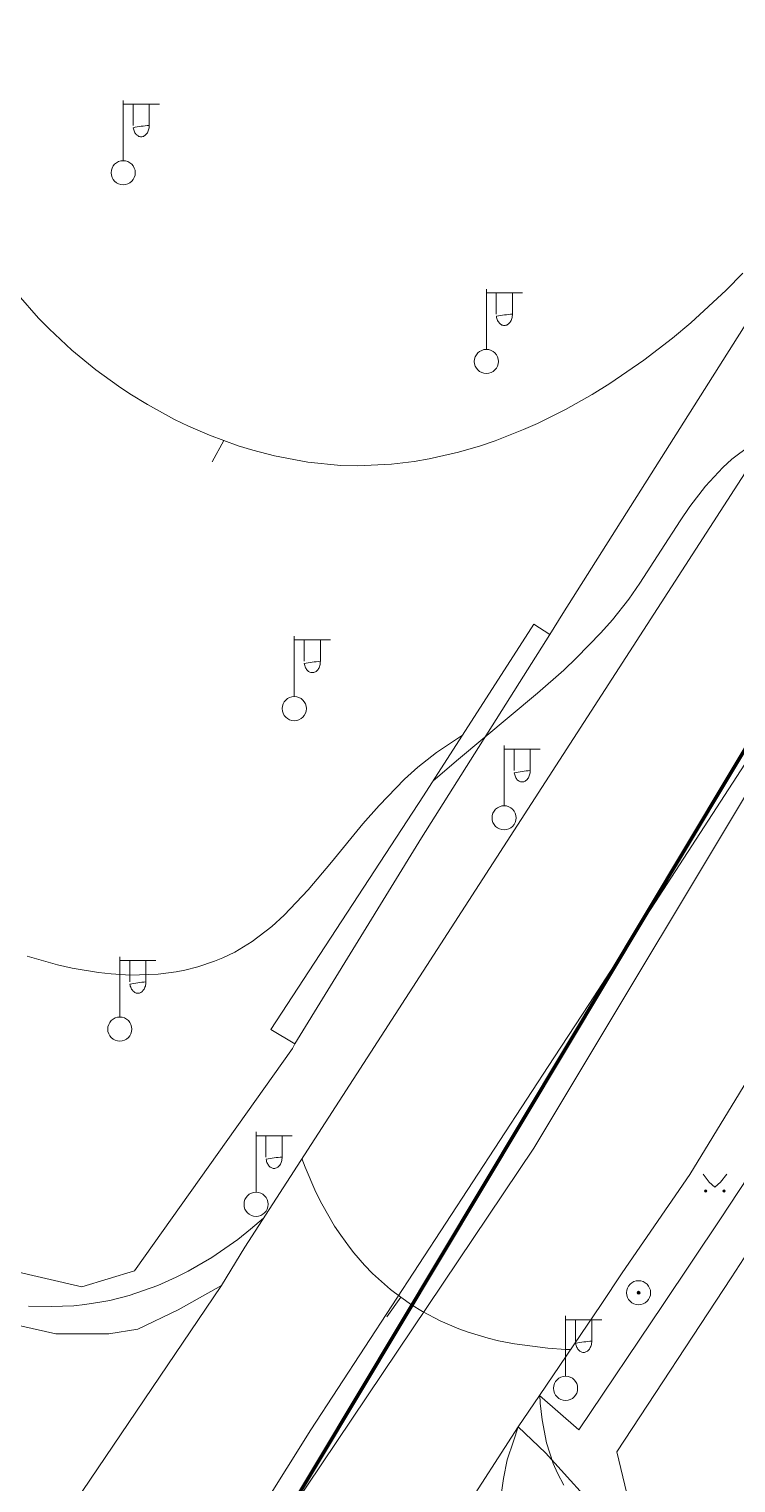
# Model space of a CAD drawing. Extents: x 1000 to 4000, y -5000 to -1000.
# Drawn here: x 1100.8 to 1159.4, y -4264.8 to -4144.3 of the extents above; entities that cross this region are included whole.
import ezdxf

# ---------------------------------------------------------------- set-up
doc = ezdxf.new("R2010")
doc.units = 0
doc.header["$MEASUREMENT"] = 0
for name, color, linetype in [('границы команд_1', 10, 'CONTINUOUS'), ('СЛОЙ_11', 7, 'CONTINUOUS'), ('СЛОЙ_24', 7, 'CONTINUOUS'), ('СЛОЙ_3', 7, 'CONTINUOUS'), ('СЛОЙ_41', 7, 'CONTINUOUS'), ('СЛОЙ_44', 7, 'CONTINUOUS'), ('СЛОЙ_50', 7, 'CONTINUOUS'), ('СЛОЙ_51', 7, 'CONTINUOUS'), ('СЛОЙ_52', 7, 'CONTINUOUS')]:
    doc.layers.add(name, color=color, linetype=linetype)

# ---------------------------------------------------------------- blocks, each defined once
blk = doc.blocks.new('*U115')
at = {"layer": 'СЛОЙ_3', "color": 5, "linetype": 'Continuous'}
for points in [[(-0.12, -0.05), (-0.13, 0.02), (-0.12, 0.05)], [(-0.13, -0.03), (-0.13, 0), (-0.13, 0.02)], [(-0.13, -0.03), (-0.13, 0.02), (-0.12, -0.05)], [(-0.11, -0.07), (-0.12, 0.05), (-0.11, 0.07)], [(-0.12, -0.05), (-0.12, 0.05), (-0.11, -0.07)], [(-0.09, -0.09), (-0.11, 0.07), (-0.09, 0.09)], [(-0.11, -0.07), (-0.11, 0.07), (-0.09, -0.09)], [(-0.07, -0.11), (-0.09, 0.09), (-0.07, 0.11)], [(-0.09, -0.09), (-0.09, 0.09), (-0.07, -0.11)], [(-0.05, -0.12), (-0.07, 0.11), (-0.05, 0.12)], [(-0.07, -0.11), (-0.07, 0.11), (-0.05, -0.12)], [(-0.05, -0.12), (-0.05, 0.12), (-0.03, -0.13)], [(-0.03, -0.13), (-0.05, 0.12), (-0.03, 0.12)], [(0, -0.13), (-0.03, 0.12), (0, 0.13)], [(-0.03, -0.13), (-0.03, 0.12), (0, -0.13)]]:
    blk.add_solid(points, dxfattribs=at)
at = {"layer": 'СЛОЙ_3', "color": 5, "linetype": 'Continuous', "extrusion": (0, 0, -1)}
for points in [[(0, -0.13), (0, 0.13), (-0.02, -0.13)], [(-0.02, -0.13), (0, 0.13), (-0.02, 0.12)], [(-0.02, -0.13), (-0.02, 0.12), (-0.05, -0.12)], [(-0.05, -0.12), (-0.02, 0.12), (-0.05, 0.12)], [(-0.05, -0.12), (-0.05, 0.12), (-0.07, -0.11)], [(-0.07, -0.11), (-0.05, 0.12), (-0.07, 0.11)], [(-0.07, -0.11), (-0.07, 0.11), (-0.09, -0.09)], [(-0.09, -0.09), (-0.07, 0.11), (-0.09, 0.09)], [(-0.09, -0.09), (-0.09, 0.09), (-0.11, -0.07)], [(-0.11, -0.07), (-0.09, 0.09), (-0.11, 0.07)], [(-0.11, -0.07), (-0.11, 0.07), (-0.12, -0.05)], [(-0.12, -0.05), (-0.11, 0.07), (-0.12, 0.05)], [(-0.12, -0.05), (-0.12, 0.05), (-0.12, -0.03)], [(-0.12, -0.03), (-0.12, 0.05), (-0.12, 0.02)], [(-0.12, -0.03), (-0.12, 0.02), (-0.13, 0)]]:
    blk.add_solid(points, dxfattribs=at)

msp = doc.modelspace()

# ---------------------------------------------------------------- linework, layer by layer
at = {"layer": 'границы команд_1', "color": 6, "lineweight": 100}
msp.add_lwpolyline([(1612.96, -4276.82), (1612.96, -4259.86), (1625.02, -4185.11), (1636.75, -4129.28), (1649.53, -4098.95), (1661.2, -4081.67), (1676.84, -4068.3), (1835.04, -3963.9), (1864.51, -3940.5), (1880.89, -3924.11), (1893.06, -3902.28), (1902.12, -3885.22), (1918.7, -3847.06), (1400.62, -3643.72), (1216.08, -4109.03), (1196.4, -4143.6), (1121.31, -4268.85)], dxfattribs=at)
at = {"layer": 'СЛОЙ_11', "color": 253, "linetype": 'Continuous', "lineweight": 0}
for points in [[(1162.43, -4165.33), (1145.09, -4192.76)], [(1145.09, -4192.76), (1144, -4194.48)], [(1144, -4194.48), (1141.81, -4197.94)], [(1141.81, -4197.94), (1133.35, -4211.35), (1122.85, -4228.41)], [(1122.67, -4228.79), (1109.57, -4247.23), (1105.18, -4248.54), (1049.86, -4235.77), (1048.42, -4233.65)], [(1122.85, -4228.41), (1122.67, -4228.79)], [(1165.78, -4237.56), (1160.84, -4245.05), (1159.03, -4247.8)], [(1159.03, -4247.8), (1149.57, -4262.22), (1152.34, -4273.84)]]:
    msp.add_lwpolyline(points, dxfattribs=at)
at = {"layer": 'СЛОЙ_24', "color": 253, "linetype": 'Continuous', "lineweight": 0}
msp.add_line((1052.86, -4241.1), (1103.04, -4252.45), dxfattribs=at)
for points in [[(1116.78, -4248.45), (1118.7, -4245.26), (1161.91, -4178.44), (1177.58, -4152.28)], [(1148.25, -4250), (1150.01, -4247.39), (1155.6, -4239.25), (1161.65, -4229.38), (1161.66, -4229.37), (1174.66, -4209.05), (1182.62, -4196.52), (1189.04, -4185.21), (1194.64, -4175.3)], [(1153.39, -4250), (1158.15, -4242.9), (1170.32, -4224.45), (1180.32, -4208.94), (1193.98, -4187.86), (1199.64, -4179.08), (1194.64, -4175.3)], [(1144, -4194.48), (1142.67, -4193.64), (1133.52, -4207.87), (1120.86, -4227.21)], [(1120.86, -4227.21), (1122.85, -4228.41)], [(1103.04, -4252.45), (1107.43, -4252.45), (1109.83, -4252.05), (1113.18, -4250.45), (1116.78, -4248.45)], [(1143.14, -4257.56), (1146.41, -4260.41), (1153.39, -4250)], [(1143.14, -4257.56), (1148.25, -4250)], [(1141.38, -4260.16), (1143.14, -4257.56)], [(1146.26, -4279.21), (1143.24, -4275.91), (1140.87, -4272.29), (1140.62, -4271.52), (1140.52, -4270.82), (1140.26, -4269.16), (1140.05, -4267.57), (1139.97, -4266.37), (1140.01, -4265.39), (1140.15, -4264.44), (1140.47, -4262.88), (1140.98, -4261.35), (1141.38, -4260.16)], [(1146.26, -4279.21), (1148.28, -4276.23), (1148.52, -4275.63), (1148.61, -4275.02), (1148.71, -4274.22), (1148.78, -4273.35), (1148.81, -4272.15), (1148.7, -4270.75), (1148.55, -4269.77), (1148.39, -4269.21), (1148.08, -4268.46), (1147.61, -4267.44), (1147.14, -4266.43), (1146.82, -4265.85), (1146.52, -4265.49), (1145.73, -4264.6), (1143.64, -4262.31), (1141.38, -4260.16)]]:
    msp.add_lwpolyline(points, dxfattribs=at)
at = {"layer": 'СЛОЙ_3', "color": 253, "linetype": 'Continuous', "lineweight": 0}
for p, q in [((1108.62, -4155.22), (1108.62, -4150.22)), ((1108.62, -4153.22), (1108.62, -4150.22)), ((1108.62, -4150.54), (1111.62, -4150.54)), ((1109.44, -4152.3), (1109.44, -4150.54)), ((1110.78, -4152.3), (1110.78, -4150.54)), ((1138.74, -4170.86), (1138.74, -4165.86)), ((1138.74, -4168.86), (1138.74, -4165.86)), ((1138.74, -4166.17), (1141.74, -4166.17)), ((1139.56, -4167.94), (1139.56, -4166.17)), ((1140.9, -4167.94), (1140.9, -4166.17)), ((1122.81, -4199.63), (1122.81, -4194.63)), ((1122.81, -4197.63), (1122.81, -4194.63)), ((1122.81, -4194.94), (1125.81, -4194.94)), ((1123.63, -4196.71), (1123.63, -4194.94)), ((1124.97, -4196.71), (1124.97, -4194.94)), ((1140.21, -4208.68), (1140.21, -4203.68)), ((1140.21, -4206.68), (1140.21, -4203.68)), ((1140.21, -4204), (1143.21, -4204)), ((1141.04, -4205.76), (1141.04, -4204)), ((1142.38, -4205.76), (1142.38, -4204)), ((1108.34, -4226.19), (1108.34, -4221.19)), ((1108.34, -4224.19), (1108.34, -4221.19)), ((1108.34, -4221.51), (1111.34, -4221.51)), ((1109.16, -4223.28), (1109.16, -4221.51)), ((1110.51, -4223.28), (1110.51, -4221.51)), ((1119.64, -4240.71), (1119.64, -4235.71)), ((1119.64, -4238.71), (1119.64, -4235.71)), ((1119.64, -4236.03), (1122.64, -4236.03)), ((1120.46, -4237.79), (1120.46, -4236.03)), ((1121.81, -4237.79), (1121.81, -4236.03)), ((1145.31, -4255.96), (1145.31, -4250.96)), ((1145.31, -4253.96), (1145.31, -4250.96)), ((1145.31, -4251.28), (1148.31, -4251.28)), ((1146.13, -4253.05), (1146.13, -4251.28)), ((1147.48, -4253.05), (1147.48, -4251.28))]:
    msp.add_line(p, q, dxfattribs=at)
for points in [[(1110.78, -4152.3, -0.035191), (1110.77, -4152.49, -0.036545), (1110.73, -4152.66, -0.03934), (1110.67, -4152.83, -0.0437), (1110.58, -4152.97, -0.049642), (1110.48, -4153.09, -0.056748), (1110.37, -4153.17, -0.0637), (1110.24, -4153.23, -0.068204), (1110.11, -4153.25, -0.068204), (1109.98, -4153.23, -0.0637), (1109.85, -4153.17, -0.056748), (1109.74, -4153.09, -0.049642), (1109.63, -4152.97, -0.0437), (1109.55, -4152.83, -0.03934), (1109.49, -4152.66, -0.036545), (1109.45, -4152.49, -0.035191)], [(1140.9, -4167.94, -0.035191), (1140.89, -4168.12, -0.036545), (1140.85, -4168.3, -0.03934), (1140.79, -4168.46, -0.0437), (1140.71, -4168.61, -0.049642), (1140.6, -4168.72, -0.056748), (1140.49, -4168.81, -0.0637), (1140.36, -4168.86, -0.068204), (1140.23, -4168.88, -0.068204), (1140.1, -4168.86, -0.0637), (1139.97, -4168.81, -0.056748), (1139.86, -4168.72, -0.049642), (1139.76, -4168.61, -0.0437), (1139.67, -4168.46, -0.03934), (1139.61, -4168.3, -0.036545), (1139.57, -4168.12, -0.035191)], [(1124.97, -4196.71, -0.035191), (1124.96, -4196.9, -0.036545), (1124.92, -4197.07, -0.03934), (1124.86, -4197.24, -0.0437), (1124.78, -4197.38, -0.049642), (1124.67, -4197.5, -0.056748), (1124.56, -4197.58, -0.0637), (1124.43, -4197.64, -0.068204), (1124.3, -4197.65, -0.068204), (1124.17, -4197.64, -0.0637), (1124.04, -4197.58, -0.056748), (1123.93, -4197.5, -0.049642), (1123.83, -4197.38, -0.0437), (1123.74, -4197.24, -0.03934), (1123.68, -4197.07, -0.036545), (1123.64, -4196.9, -0.035191)], [(1142.38, -4205.76, -0.035191), (1142.36, -4205.95, -0.036545), (1142.33, -4206.13, -0.03934), (1142.26, -4206.29, -0.0437), (1142.18, -4206.43, -0.049642), (1142.08, -4206.55, -0.056748), (1141.96, -4206.64, -0.0637), (1141.84, -4206.69, -0.068204), (1141.71, -4206.71, -0.068204), (1141.58, -4206.69, -0.0637), (1141.45, -4206.64, -0.056748), (1141.33, -4206.55, -0.049642), (1141.23, -4206.43, -0.0437), (1141.15, -4206.29, -0.03934), (1141.09, -4206.13, -0.036545), (1141.05, -4205.95, -0.035191)], [(1110.51, -4223.28, -0.035191), (1110.49, -4223.46, -0.036545), (1110.46, -4223.64, -0.03934), (1110.39, -4223.8, -0.0437), (1110.31, -4223.94, -0.049642), (1110.21, -4224.06, -0.056748), (1110.09, -4224.15, -0.0637), (1109.97, -4224.2, -0.068204), (1109.84, -4224.22, -0.068204), (1109.7, -4224.2, -0.0637), (1109.58, -4224.15, -0.056748), (1109.46, -4224.06, -0.049642), (1109.36, -4223.94, -0.0437), (1109.28, -4223.8, -0.03934), (1109.21, -4223.64, -0.036545), (1109.18, -4223.46, -0.035191)], [(1121.81, -4237.79, -0.035191), (1121.79, -4237.98, -0.036545), (1121.75, -4238.16, -0.03934), (1121.69, -4238.32, -0.0437), (1121.61, -4238.46, -0.049642), (1121.51, -4238.58, -0.056748), (1121.39, -4238.67, -0.0637), (1121.26, -4238.72, -0.068204), (1121.13, -4238.74, -0.068204), (1121, -4238.72, -0.0637), (1120.88, -4238.67, -0.056748), (1120.76, -4238.58, -0.049642), (1120.66, -4238.46, -0.0437), (1120.58, -4238.32, -0.03934), (1120.51, -4238.16, -0.036545), (1120.48, -4237.98, -0.035191)], [(1147.48, -4253.05, -0.035191), (1147.46, -4253.23, -0.036545), (1147.43, -4253.41, -0.03934), (1147.36, -4253.57, -0.0437), (1147.28, -4253.71, -0.049642), (1147.18, -4253.83, -0.056748), (1147.06, -4253.92, -0.0637), (1146.94, -4253.97, -0.068204), (1146.81, -4253.99, -0.068204), (1146.67, -4253.97, -0.0637), (1146.55, -4253.92, -0.056748), (1146.43, -4253.83, -0.049642), (1146.33, -4253.71, -0.0437), (1146.25, -4253.57, -0.03934), (1146.18, -4253.41, -0.036545), (1146.15, -4253.23, -0.035191)]]:
    msp.add_lwpolyline(points, format="xyb", close=True, dxfattribs=at)
for centre, radius in [((1108.62, -4156.22), 1), ((1138.74, -4171.86), 1), ((1122.81, -4200.63), 1), ((1140.21, -4209.68), 1), ((1108.34, -4227.19), 1), ((1119.64, -4241.71), 1), ((1151.36, -4249.04), 1), ((1151.36, -4249.04), 0.127), ((1145.31, -4256.96), 1)]:
    msp.add_circle(centre, radius, dxfattribs=at)
at = {"layer": 'СЛОЙ_41', "color": 253, "linetype": 'Continuous', "lineweight": 0}
for p, q in [((1156.72, -4239.22), (1157.23, -4239.87)), ((1158.67, -4239.22), (1158.16, -4239.87)), ((1157.23, -4239.87), (1157.69, -4240.28)), ((1158.16, -4239.87), (1157.69, -4240.28))]:
    msp.add_line(p, q, dxfattribs=at)
for centre in [(1156.93, -4240.61), (1158.46, -4240.61)]:
    msp.add_circle(centre, 0.0976, dxfattribs=at)
for points in [[(1156.85, -4240.66), (1156.84, -4240.57), (1156.85, -4240.55)], [(1156.84, -4240.65), (1156.84, -4240.59), (1156.84, -4240.57)], [(1156.84, -4240.65), (1156.84, -4240.57), (1156.85, -4240.66)], [(1156.84, -4240.63), (1156.84, -4240.61), (1156.84, -4240.59)], [(1156.84, -4240.63), (1156.84, -4240.59), (1156.84, -4240.65)], [(1156.87, -4240.68), (1156.85, -4240.55), (1156.87, -4240.54)], [(1156.85, -4240.66), (1156.85, -4240.55), (1156.87, -4240.68)], [(1156.88, -4240.69), (1156.87, -4240.54), (1156.88, -4240.53)], [(1156.87, -4240.68), (1156.87, -4240.54), (1156.88, -4240.69)], [(1156.9, -4240.7), (1156.88, -4240.53), (1156.9, -4240.52)], [(1156.88, -4240.69), (1156.88, -4240.53), (1156.9, -4240.7)], [(1156.92, -4240.7), (1156.9, -4240.52), (1156.92, -4240.51)], [(1156.9, -4240.7), (1156.9, -4240.52), (1156.92, -4240.7)], [(1156.92, -4240.7), (1156.92, -4240.51), (1156.93, -4240.71)], [(1156.93, -4240.71), (1156.92, -4240.51), (1156.93, -4240.51)], [(1158.37, -4240.65), (1158.36, -4240.59), (1158.37, -4240.57)], [(1158.36, -4240.63), (1158.36, -4240.61), (1158.36, -4240.59)], [(1158.36, -4240.63), (1158.36, -4240.59), (1158.37, -4240.65)], [(1158.39, -4240.68), (1158.37, -4240.55), (1158.39, -4240.54)], [(1158.37, -4240.66), (1158.37, -4240.57), (1158.37, -4240.55)], [(1158.37, -4240.66), (1158.37, -4240.55), (1158.39, -4240.68)], [(1158.37, -4240.65), (1158.37, -4240.57), (1158.37, -4240.66)], [(1158.4, -4240.69), (1158.39, -4240.54), (1158.4, -4240.53)], [(1158.39, -4240.68), (1158.39, -4240.54), (1158.4, -4240.69)], [(1158.42, -4240.7), (1158.4, -4240.53), (1158.42, -4240.52)], [(1158.4, -4240.69), (1158.4, -4240.53), (1158.42, -4240.7)], [(1158.44, -4240.7), (1158.42, -4240.52), (1158.44, -4240.51)], [(1158.42, -4240.7), (1158.42, -4240.52), (1158.44, -4240.7)], [(1158.44, -4240.7), (1158.44, -4240.51), (1158.46, -4240.71)], [(1158.46, -4240.71), (1158.44, -4240.51), (1158.46, -4240.51)]]:
    msp.add_solid(points, dxfattribs=at)
at = {"layer": 'СЛОЙ_41', "color": 253, "linetype": 'Continuous', "lineweight": 0, "extrusion": (0, 0, -1)}
for points in [[(-1156.93, -4240.71), (-1156.93, -4240.51), (-1156.95, -4240.7)], [(-1156.95, -4240.7), (-1156.93, -4240.51), (-1156.95, -4240.51)], [(-1156.95, -4240.7), (-1156.95, -4240.51), (-1156.97, -4240.7)], [(-1156.97, -4240.7), (-1156.95, -4240.51), (-1156.97, -4240.52)], [(-1156.97, -4240.7), (-1156.97, -4240.52), (-1156.99, -4240.69)], [(-1156.99, -4240.69), (-1156.97, -4240.52), (-1156.99, -4240.53)], [(-1156.99, -4240.69), (-1156.99, -4240.53), (-1157, -4240.68)], [(-1157, -4240.68), (-1156.99, -4240.53), (-1157, -4240.54)], [(-1157, -4240.68), (-1157, -4240.54), (-1157.02, -4240.66)], [(-1157.02, -4240.66), (-1157, -4240.54), (-1157.02, -4240.55)], [(-1157.02, -4240.66), (-1157.02, -4240.55), (-1157.02, -4240.65)], [(-1157.02, -4240.65), (-1157.02, -4240.55), (-1157.02, -4240.57)], [(-1157.02, -4240.65), (-1157.02, -4240.57), (-1157.03, -4240.63)], [(-1157.03, -4240.63), (-1157.02, -4240.57), (-1157.03, -4240.59)], [(-1157.03, -4240.63), (-1157.03, -4240.59), (-1157.03, -4240.61)], [(-1158.46, -4240.71), (-1158.46, -4240.51), (-1158.47, -4240.7)], [(-1158.47, -4240.7), (-1158.46, -4240.51), (-1158.47, -4240.51)], [(-1158.47, -4240.7), (-1158.47, -4240.51), (-1158.49, -4240.7)], [(-1158.49, -4240.7), (-1158.47, -4240.51), (-1158.49, -4240.52)], [(-1158.49, -4240.7), (-1158.49, -4240.52), (-1158.51, -4240.69)], [(-1158.51, -4240.69), (-1158.49, -4240.52), (-1158.51, -4240.53)], [(-1158.51, -4240.69), (-1158.51, -4240.53), (-1158.52, -4240.68)], [(-1158.52, -4240.68), (-1158.51, -4240.53), (-1158.52, -4240.54)], [(-1158.52, -4240.68), (-1158.52, -4240.54), (-1158.54, -4240.66)], [(-1158.54, -4240.66), (-1158.52, -4240.54), (-1158.54, -4240.55)], [(-1158.54, -4240.66), (-1158.54, -4240.55), (-1158.55, -4240.65)], [(-1158.55, -4240.65), (-1158.54, -4240.55), (-1158.55, -4240.57)], [(-1158.55, -4240.65), (-1158.55, -4240.57), (-1158.55, -4240.63)], [(-1158.55, -4240.63), (-1158.55, -4240.57), (-1158.55, -4240.59)], [(-1158.55, -4240.63), (-1158.55, -4240.59), (-1158.55, -4240.61)]]:
    msp.add_solid(points, dxfattribs=at)
at = {"layer": 'СЛОЙ_44', "color": 253, "linetype": 'Continuous', "lineweight": 0}
msp.add_lwpolyline([(1261.32, -4000), (1226.07, -4089.1), (1220.29, -4101.57), (1189.27, -4159.66), (1182.27, -4171.22), (1147.29, -4225.06), (1144.34, -4229.57), (1124.19, -4260.41), (1114.08, -4276.5)], dxfattribs=at)
at = {"layer": 'СЛОЙ_50', "color": 253, "linetype": 'Continuous', "lineweight": 0}
for points in [[(1099.91, -4166.34), (1101.6, -4168.26), (1102.49, -4169.17), (1104.37, -4170.93), (1106.36, -4172.56), (1108.22, -4173.91), (1109.17, -4174.54), (1110.63, -4175.44), (1112.88, -4176.67), (1114.03, -4177.22), (1115.78, -4177.98), (1116.97, -4178.41), (1118.16, -4178.85), (1119.36, -4179.22), (1121.18, -4179.69), (1123.92, -4180.2), (1126.68, -4180.47), (1128.06, -4180.51), (1130.88, -4180.38), (1132.75, -4180.16), (1133.99, -4179.94), (1136.44, -4179.38), (1138.26, -4178.85), (1139.46, -4178.44), (1141.83, -4177.51), (1142.99, -4176.99), (1145.29, -4175.85), (1147.52, -4174.59), (1148.98, -4173.69), (1151.79, -4171.76), (1154.18, -4169.93), (1155.71, -4168.65), (1158.62, -4165.95), (1160.01, -4164.54)], [(1134.31, -4206.65), (1136.27, -4204.95), (1142.98, -4199.36), (1145.16, -4197.43), (1146.21, -4196.43), (1148.23, -4194.36), (1149.19, -4193.27), (1150.55, -4191.56), (1151.48, -4190.23), (1153.25, -4187.5), (1154.81, -4185.07), (1155.62, -4183.89), (1156.91, -4182.2), (1158.34, -4180.66), (1159.11, -4179.95), (1160.61, -4178.82), (1161.67, -4178.14), (1162.29, -4177.8)], [(1116.97, -4178.41), (1116.01, -4180.17)], [(1100.67, -4221.15), (1103.16, -4221.86), (1104.39, -4222.14), (1106.56, -4222.51), (1107.63, -4222.62), (1109.2, -4222.71), (1111.51, -4222.64), (1113, -4222.45), (1113.73, -4222.31), (1114.81, -4222.04), (1116.2, -4221.57), (1116.88, -4221.29), (1117.88, -4220.81), (1119.32, -4219.94), (1120.94, -4218.69), (1121.97, -4217.75), (1123.97, -4215.64), (1125.9, -4213.35), (1128.5, -4210.19), (1129.84, -4208.65), (1131.95, -4206.48), (1133.06, -4205.48), (1134.61, -4204.27), (1136.75, -4202.84)], [(1123.44, -4237.92), (1123.7, -4238.63), (1124.6, -4240.7), (1125.09, -4241.67), (1126.15, -4243.51), (1126.66, -4244.28), (1127.38, -4245.26), (1127.75, -4245.73), (1128.62, -4246.74), (1129.31, -4247.45), (1130.28, -4248.34), (1130.78, -4248.76), (1131.65, -4249.4), (1132.53, -4250.03), (1133.45, -4250.6), (1134.91, -4251.36), (1136.45, -4252.02), (1137.24, -4252.31), (1138.89, -4252.81), (1139.75, -4253.02), (1141.07, -4253.28), (1143.84, -4253.64), (1145.29, -4253.73), (1145.72, -4253.74)], [(1100.76, -4250.14), (1102.66, -4250.19), (1104.53, -4250.11), (1105.45, -4250.02), (1106.69, -4249.83), (1107.51, -4249.67), (1109.12, -4249.26), (1111.48, -4248.44), (1113.01, -4247.76), (1114.01, -4247.26), (1115.96, -4246.13), (1118.14, -4244.62), (1119.19, -4243.78), (1120.25, -4242.85)], [(1131.65, -4249.4), (1130.49, -4251.03)], [(1143.18, -4257.5), (1143.21, -4258.18), (1143.37, -4259.56), (1143.74, -4261.48), (1144.29, -4263.2), (1144.64, -4264), (1145.17, -4264.98)]]:
    msp.add_lwpolyline(points, dxfattribs=at)
at = {"layer": 'СЛОЙ_51', "color": 253, "linetype": 'Continuous', "lineweight": 0}
msp.add_lwpolyline([(1000, -4449.36), (1121.31, -4268.85), (1142.68, -4237.05), (1184.59, -4167.28), (1208.2, -4119.93), (1225.59, -4082.71), (1249.32, -4020.14), (1256.95, -4000)], dxfattribs=at)
at = {"layer": 'СЛОЙ_52', "color": 253, "linetype": 'Continuous', "lineweight": 0}
for p, q in [((1116.78, -4248.45), (1101.34, -4271.23)), ((1141.38, -4260.16), (1122.03, -4289.97))]:
    msp.add_line(p, q, dxfattribs=at)

# ---------------------------------------------------------------- block references
at = {"layer": 'СЛОЙ_3', "color": 253, "linetype": 'Continuous', "lineweight": 0}
msp.add_blockref('*U115', (1151.36, -4249.04), dxfattribs=at)

doc.saveas('drawing.dxf')
